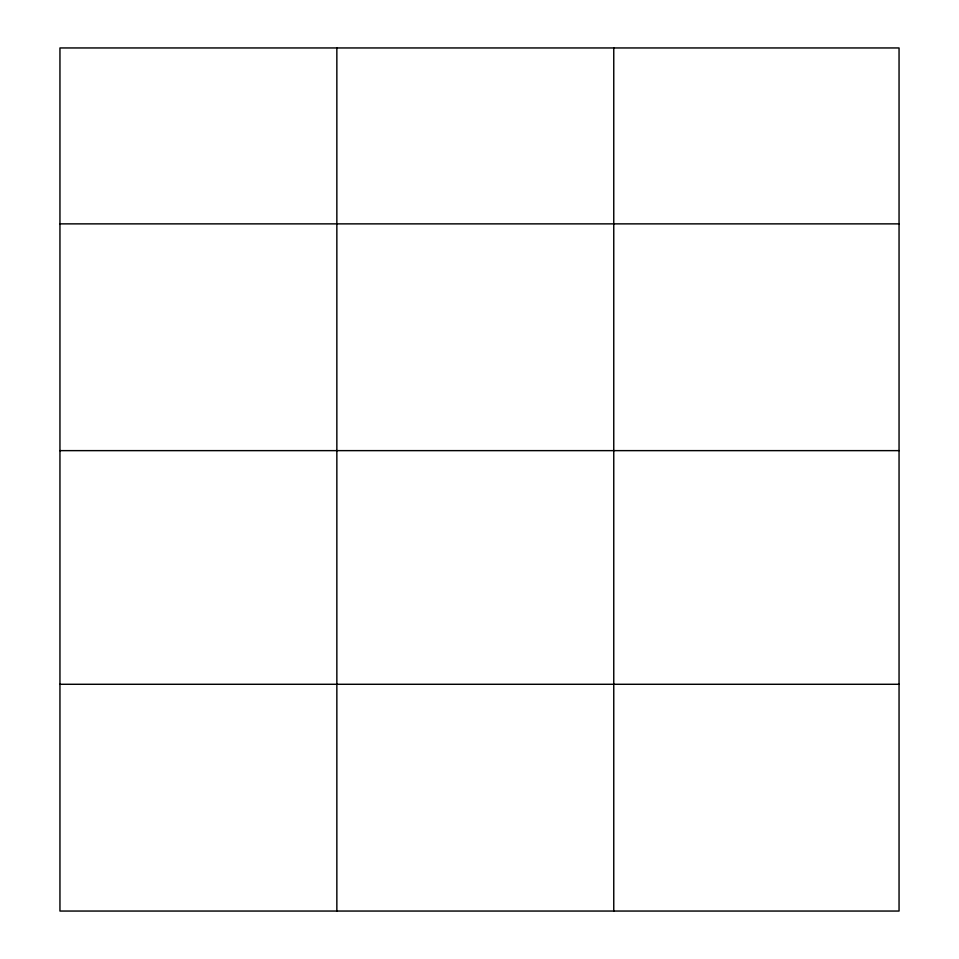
<?xml version="1.0" encoding="UTF-8"?>
<svg xmlns="http://www.w3.org/2000/svg" width="959" height="959" viewBox="0 0 959 959"><rect width="100%" height="100%" fill="white"/><g stroke="black" fill="none" stroke-linecap="round" stroke-linejoin="round"><path stroke-width="1.44" d="M899.051 450.634L899.051 47.95L59.949 47.95L59.949 911.05L899.051 911.05L899.051 450.634L59.949 450.634M59.949 223.867L899.051 223.867M59.949 684.282L899.051 684.282M613.76 47.95L613.76 911.05M336.849 47.95L336.849 911.05"/></g></svg>
